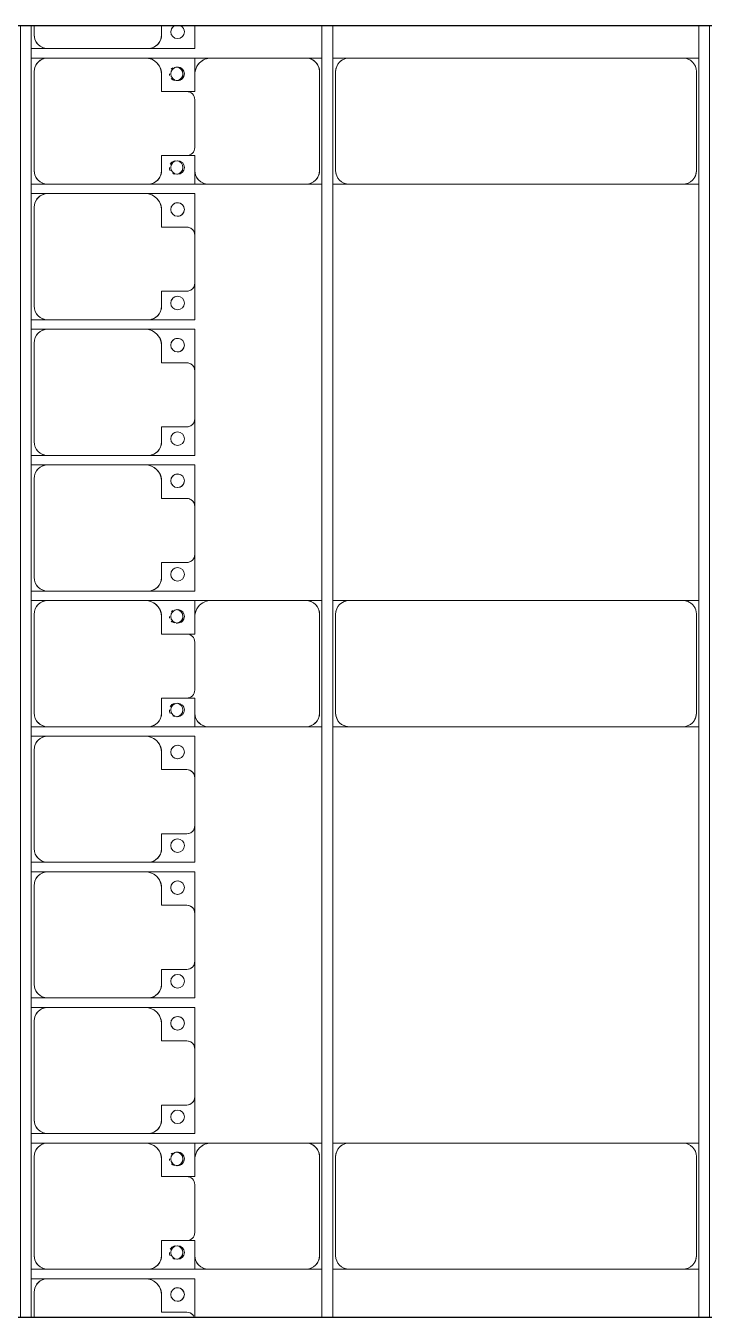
# Model space of a CAD drawing. Header units: millimetres. Extents: x -533732 to -130507, y -117886 to -23954.
# Drawn here: x -452551 to -450049, y -94545 to -89785 of the extents above; entities that cross this region are included whole.
import ezdxf

# ---------------------------------------------------------------- set-up
doc = ezdxf.new("R2010")
doc.units = ezdxf.units.MM
doc.layers.add('A-GENM', color=13, linetype='Continuous', lineweight=9)
doc.layers.add('S-BEAM', color=12, linetype='Continuous', lineweight=9)

# ---------------------------------------------------------------- blocks, each defined once
blk = doc.blocks.new('Dai phao do pin - DẢI PHAO ĐỠ PIN-V85-BỐ TRÍ KHUNG KẾT CẤU BÈ PIN 06')
at = {"layer": 'A-GENM', "color": 7}
for p, q in [((-1312.2, 241.6), (-1129.7, 241.6)), ((-1129.7, 241.6), (-1312.2, 241.6)), ((-779.7, 241.6), (-1129.7, 241.6)), ((-779.7, 241.6), (-721.1, 241.6)), ((-779.7, 241.6), (-721.1, 241.6)), ((-681.1, 241.6), (-620.3, 241.6)), ((-681.1, 241.6), (-620.3, 241.6)), ((610.3, 241.6), (-620.3, 241.6)), ((610.3, 241.6), (668.9, 241.6)), ((610.3, 241.6), (668.9, 241.6)), ((-729.7, -173.4), (-729.7, 191.6)), ((-670.3, 191.6), (-670.3, -173.4)), ((660.3, -173.4), (660.3, 191.6)), ((-1189.7, 181.6), (-1189.7, 118.2)), ((-1189.7, 118.2), (-1219.7, 118.2)), ((-1219.7, -118.2), (-1189.7, -118.2)), ((-1189.7, -118.2), (-1189.7, -173.4)), ((-1139.7, -223.4), (-1312.2, -223.4)), ((-1312.2, -223.4), (-1139.7, -223.4)), ((-1139.7, -223.4), (-779.7, -223.4)), ((-721.1, -223.4), (-779.7, -223.4)), ((-721.1, -223.4), (-779.7, -223.4)), ((-620.3, -223.4), (-681.1, -223.4)), ((-620.3, -223.4), (-681.1, -223.4)), ((-620.3, -223.4), (610.3, -223.4)), ((668.9, -223.4), (610.3, -223.4)), ((668.9, -223.4), (610.3, -223.4))]:
    blk.add_line(p, q, dxfattribs=at)
for centre, radius, start, end in [((-1129.7, 181.6), 60, 90, 180), ((-779.7, 191.6), 50, 360, 90), ((-779.7, 191.6), 50, 360, 75), ((-620.3, 191.6), 50, 90, 180), ((-620.3, 191.6), 50, 105, 135), ((610.3, 191.6), 50, 360, 90), ((610.3, 191.6), 50, 60, 90), ((-1258.6, 183.2), 25, 120, 135), ((-1258.6, 183.2), 25, 120, 135), ((-1258.6, 183.2), 25, 0, 90), ((-1258.6, 183.2), 25, 0, 75), ((-1129.7, 181.6), 60, 120, 180), ((-620.3, 191.6), 50, 150, 180), ((610.3, 191.6), 50, 15, 30), ((-1258.6, 183.2), 25, 180, 195), ((-1258.6, 183.2), 25, 180, 195), ((-1258.6, 183.2), 25, 225, 255), ((-1258.6, 183.2), 25, 225, 255), ((-1258.6, 183.2), 25, 270, 360), ((-1258.6, 183.2), 25, 270, 300), ((-1258.6, 183.2), 25, 330, 360), ((-1258.6, -161.8), 25, 105, 150), ((-1258.6, -161.8), 25, 105, 150), ((-1258.6, -161.8), 25, 0, 75), ((-1258.6, -161.8), 25, 0, 75), ((-1258.6, -161.8), 25, 180, 210), ((-1258.6, -161.8), 25, 180, 210), ((-1258.6, -161.8), 25, 240, 255), ((-1258.6, -161.8), 25, 240, 255), ((-1258.6, -161.8), 25, 270, 0), ((-1258.6, -161.8), 25, 285, 360), ((-1139.7, -173.4), 50, 180, 270), ((-1139.7, -173.4), 50, 180, 255), ((-779.7, -173.4), 50, 270, 360), ((-779.7, -173.4), 50, 285, 360), ((-620.3, -173.4), 50, 180, 270), ((-620.3, -173.4), 50, 180, 210), ((610.3, -173.4), 50, 270, 360), ((610.3, -173.4), 50, 330, 360), ((-620.3, -173.4), 50, 240, 270), ((610.3, -173.4), 50, 285, 300)]:
    blk.add_arc(centre, radius, start, end, dxfattribs=at)
blk = doc.blocks.new('Dai phao do pin - DẢI PHAO ĐỠ PIN-V87-BỐ TRÍ KHUNG KẾT CẤU BÈ PIN 06')
at = {"layer": 'A-GENM', "color": 7}
for p, q in [((-1312.2, 241.6), (-1129.7, 241.6)), ((-1129.7, 241.6), (-1312.2, 241.6)), ((-779.7, 241.6), (-1129.7, 241.6)), ((-779.7, 241.6), (-721.1, 241.6)), ((-779.7, 241.6), (-721.1, 241.6)), ((-681.1, 241.6), (-620.3, 241.6)), ((-681.1, 241.6), (-620.3, 241.6)), ((610.3, 241.6), (-620.3, 241.6)), ((610.3, 241.6), (668.9, 241.6)), ((610.3, 241.6), (668.9, 241.6)), ((-729.7, -173.4), (-729.7, 191.6)), ((-670.3, 191.6), (-670.3, -173.4)), ((660.3, -173.4), (660.3, 191.6)), ((-1189.7, 181.6), (-1189.7, 118.2)), ((-1189.7, 118.2), (-1219.7, 118.2)), ((-1219.7, -118.2), (-1189.7, -118.2)), ((-1189.7, -118.2), (-1189.7, -173.4)), ((-1139.7, -223.4), (-1312.2, -223.4)), ((-1312.2, -223.4), (-1139.7, -223.4)), ((-1139.7, -223.4), (-779.7, -223.4)), ((-721.1, -223.4), (-779.7, -223.4)), ((-721.1, -223.4), (-779.7, -223.4)), ((-620.3, -223.4), (-681.1, -223.4)), ((-620.3, -223.4), (-681.1, -223.4)), ((-620.3, -223.4), (610.3, -223.4)), ((668.9, -223.4), (610.3, -223.4)), ((668.9, -223.4), (610.3, -223.4))]:
    blk.add_line(p, q, dxfattribs=at)
for centre, radius, start, end in [((-1129.7, 181.6), 60, 90, 180), ((-779.7, 191.6), 50, 360, 90), ((-779.7, 191.6), 50, 360, 75), ((-620.3, 191.6), 50, 90, 180), ((-620.3, 191.6), 50, 105, 135), ((610.3, 191.6), 50, 360, 90), ((610.3, 191.6), 50, 60, 90), ((-1258.6, 183.2), 25, 120, 135), ((-1258.6, 183.2), 25, 120, 135), ((-1258.6, 183.2), 25, 0, 90), ((-1258.6, 183.2), 25, 0, 75), ((-1129.7, 181.6), 60, 120, 180), ((-620.3, 191.6), 50, 150, 180), ((610.3, 191.6), 50, 15, 30), ((-1258.6, 183.2), 25, 180, 195), ((-1258.6, 183.2), 25, 180, 195), ((-1258.6, 183.2), 25, 225, 255), ((-1258.6, 183.2), 25, 225, 255), ((-1258.6, 183.2), 25, 270, 360), ((-1258.6, 183.2), 25, 270, 300), ((-1258.6, 183.2), 25, 330, 360), ((-1258.6, -161.8), 25, 105, 150), ((-1258.6, -161.8), 25, 105, 150), ((-1258.6, -161.8), 25, 0, 75), ((-1258.6, -161.8), 25, 0, 75), ((-1258.6, -161.8), 25, 180, 210), ((-1258.6, -161.8), 25, 180, 210), ((-1258.6, -161.8), 25, 240, 255), ((-1258.6, -161.8), 25, 240, 255), ((-1258.6, -161.8), 25, 270, 0), ((-1258.6, -161.8), 25, 285, 360), ((-1139.7, -173.4), 50, 180, 270), ((-1139.7, -173.4), 50, 180, 255), ((-779.7, -173.4), 50, 270, 360), ((-779.7, -173.4), 50, 285, 360), ((-620.3, -173.4), 50, 180, 270), ((-620.3, -173.4), 50, 180, 210), ((610.3, -173.4), 50, 270, 360), ((610.3, -173.4), 50, 330, 360), ((-620.3, -173.4), 50, 240, 270), ((610.3, -173.4), 50, 285, 300)]:
    blk.add_arc(centre, radius, start, end, dxfattribs=at)
blk = doc.blocks.new('Dai phao do pin - DẢI PHAO ĐỠ PIN-V89-BỐ TRÍ KHUNG KẾT CẤU BÈ PIN 06')
at = {"layer": 'A-GENM', "color": 7}
for p, q in [((-1312.2, 241.6), (-1129.7, 241.6)), ((-1129.7, 241.6), (-1312.2, 241.6)), ((-779.7, 241.6), (-1129.7, 241.6)), ((-779.7, 241.6), (-721.1, 241.6)), ((-779.7, 241.6), (-721.1, 241.6)), ((-681.1, 241.6), (-620.3, 241.6)), ((-681.1, 241.6), (-620.3, 241.6)), ((610.3, 241.6), (-620.3, 241.6)), ((610.3, 241.6), (668.9, 241.6)), ((610.3, 241.6), (668.9, 241.6)), ((-729.7, -173.4), (-729.7, 191.6)), ((-670.3, 191.6), (-670.3, -173.4)), ((660.3, -173.4), (660.3, 191.6)), ((-1189.7, 181.6), (-1189.7, 118.2)), ((-1189.7, 118.2), (-1219.7, 118.2)), ((-1219.7, -118.2), (-1189.7, -118.2)), ((-1189.7, -118.2), (-1189.7, -173.4)), ((-1139.7, -223.4), (-1312.2, -223.4)), ((-1312.2, -223.4), (-1139.7, -223.4)), ((-1139.7, -223.4), (-779.7, -223.4)), ((-721.1, -223.4), (-779.7, -223.4)), ((-721.1, -223.4), (-779.7, -223.4)), ((-620.3, -223.4), (-681.1, -223.4)), ((-620.3, -223.4), (-681.1, -223.4)), ((-620.3, -223.4), (610.3, -223.4)), ((668.9, -223.4), (610.3, -223.4)), ((668.9, -223.4), (610.3, -223.4))]:
    blk.add_line(p, q, dxfattribs=at)
for centre, radius, start, end in [((-1129.7, 181.6), 60, 90, 180), ((-779.7, 191.6), 50, 360, 90), ((-779.7, 191.6), 50, 360, 75), ((-620.3, 191.6), 50, 90, 180), ((-620.3, 191.6), 50, 105, 135), ((610.3, 191.6), 50, 360, 90), ((610.3, 191.6), 50, 60, 90), ((-1258.6, 183.2), 25, 120, 135), ((-1258.6, 183.2), 25, 120, 135), ((-1258.6, 183.2), 25, 0, 90), ((-1258.6, 183.2), 25, 0, 75), ((-1129.7, 181.6), 60, 120, 180), ((-620.3, 191.6), 50, 150, 180), ((610.3, 191.6), 50, 15, 30), ((-1258.6, 183.2), 25, 180, 195), ((-1258.6, 183.2), 25, 180, 195), ((-1258.6, 183.2), 25, 225, 255), ((-1258.6, 183.2), 25, 225, 255), ((-1258.6, 183.2), 25, 270, 360), ((-1258.6, 183.2), 25, 270, 300), ((-1258.6, 183.2), 25, 330, 360), ((-1258.6, -161.8), 25, 105, 150), ((-1258.6, -161.8), 25, 105, 150), ((-1258.6, -161.8), 25, 0, 75), ((-1258.6, -161.8), 25, 0, 75), ((-1258.6, -161.8), 25, 180, 210), ((-1258.6, -161.8), 25, 180, 210), ((-1258.6, -161.8), 25, 240, 255), ((-1258.6, -161.8), 25, 240, 255), ((-1258.6, -161.8), 25, 270, 0), ((-1258.6, -161.8), 25, 285, 360), ((-1139.7, -173.4), 50, 180, 270), ((-1139.7, -173.4), 50, 180, 255), ((-779.7, -173.4), 50, 270, 360), ((-779.7, -173.4), 50, 285, 360), ((-620.3, -173.4), 50, 180, 270), ((-620.3, -173.4), 50, 195, 210), ((610.3, -173.4), 50, 270, 360), ((610.3, -173.4), 50, 330, 360), ((-620.3, -173.4), 50, 240, 270), ((610.3, -173.4), 50, 285, 300)]:
    blk.add_arc(centre, radius, start, end, dxfattribs=at)
blk = doc.blocks.new('Dải phao đi lại kèm đỡ invester - DẢI PHAO ĐI LẠI-18522-BỐ TRÍ KHUNG KẾT CẤU BÈ PIN 06')
at = {"layer": 'A-GENM', "color": 7}
for p, q in [((57640, 1312.2), (57723.4, 1312.2)), ((57723.4, 1312.2), (57640, 1312.2)), ((57723.4, 1312.2), (57723.4, 1139.7)), ((57723.4, 1139.7), (57723.4, 1312.2)), ((57758.4, 1312.2), (57818.4, 1312.2)), ((57758.4, 1129.7), (57758.4, 1312.2)), ((57758.4, 1312.2), (57758.4, 1129.7)), ((57818.4, 1312.2), (57758.4, 1312.2)), ((58088.2, 1312.2), (57911.8, 1312.2)), ((58173.4, 1312.2), (58223.4, 1312.2)), ((58223.4, 1312.2), (58173.4, 1312.2)), ((58223.4, 1312.2), (58223.4, 1139.7)), ((58223.4, 1139.7), (58223.4, 1312.2)), ((58258.4, 1312.2), (58411.8, 1312.2)), ((58258.4, 1129.7), (58258.4, 1312.2)), ((58258.4, 1312.2), (58258.4, 1129.7)), ((58411.8, 1312.2), (58258.4, 1312.2)), ((58588.2, 1312.2), (58411.8, 1312.2)), ((58588.2, 1312.2), (58723.4, 1312.2)), ((58723.4, 1312.2), (58588.2, 1312.2)), ((58723.4, 1312.2), (58723.4, 1139.7)), ((58723.4, 1139.7), (58723.4, 1312.2)), ((58758.4, 1312.2), (58911.8, 1312.2)), ((58758.4, 1129.7), (58758.4, 1312.2)), ((58758.4, 1312.2), (58758.4, 1129.7)), ((58911.8, 1312.2), (58758.4, 1312.2)), ((59088.2, 1312.2), (58911.8, 1312.2)), ((59088.2, 1312.2), (59223.4, 1312.2)), ((59223.4, 1312.2), (59088.2, 1312.2)), ((59223.4, 1312.2), (59223.4, 1139.7)), ((59223.4, 1139.7), (59223.4, 1312.2)), ((59258.4, 1312.2), (59411.8, 1312.2)), ((59258.4, 1129.7), (59258.4, 1312.2)), ((59258.4, 1312.2), (59258.4, 1129.7)), ((59411.8, 1312.2), (59258.4, 1312.2)), ((59588.2, 1312.2), (59411.8, 1312.2)), ((59592, 1312.2), (59723.4, 1312.2)), ((59723.4, 1312.2), (59592, 1312.2)), ((59723.4, 1312.2), (59723.4, 1139.7)), ((59723.4, 1139.7), (59723.4, 1312.2)), ((59758.4, 1312.2), (59818.4, 1312.2)), ((59758.4, 1129.7), (59758.4, 1312.2)), ((59758.4, 1312.2), (59758.4, 1129.7)), ((59818.4, 1312.2), (59758.4, 1312.2)), ((60088.2, 1312.2), (59911.8, 1312.2)), ((60173.4, 1312.2), (60223.4, 1312.2)), ((60223.4, 1312.2), (60173.4, 1312.2)), ((60223.4, 1312.2), (60223.4, 1139.7)), ((60223.4, 1139.7), (60223.4, 1312.2)), ((60258.4, 1312.2), (60411.8, 1312.2)), ((60258.4, 1129.7), (60258.4, 1312.2)), ((60258.4, 1312.2), (60258.4, 1129.7)), ((60411.8, 1312.2), (60258.4, 1312.2)), ((60588.2, 1312.2), (60411.8, 1312.2)), ((60588.2, 1312.2), (60723.4, 1312.2)), ((60723.4, 1312.2), (60588.2, 1312.2)), ((60723.4, 1312.2), (60723.4, 1139.7)), ((60723.4, 1139.7), (60723.4, 1312.2)), ((60758.4, 1312.2), (60911.8, 1312.2)), ((60758.4, 1129.7), (60758.4, 1312.2)), ((60758.4, 1312.2), (60758.4, 1129.7)), ((60911.8, 1312.2), (60758.4, 1312.2)), ((61088.2, 1312.2), (60911.8, 1312.2)), ((61088.2, 1312.2), (61223.4, 1312.2)), ((61223.4, 1312.2), (61088.2, 1312.2)), ((61223.4, 1312.2), (61223.4, 1139.7)), ((61223.4, 1139.7), (61223.4, 1312.2)), ((61258.4, 1312.2), (61411.8, 1312.2)), ((61258.4, 1129.7), (61258.4, 1312.2)), ((61258.4, 1312.2), (61258.4, 1129.7)), ((61411.8, 1312.2), (61258.4, 1312.2)), ((61588.2, 1312.2), (61411.8, 1312.2)), ((61588.2, 1312.2), (61723.4, 1312.2)), ((61723.4, 1312.2), (61588.2, 1312.2)), ((61723.4, 1312.2), (61723.4, 1139.7)), ((61723.4, 1139.7), (61723.4, 1312.2)), ((61758.4, 1312.2), (61818.4, 1312.2)), ((61758.4, 1129.7), (61758.4, 1312.2)), ((61758.4, 1312.2), (61758.4, 1129.7)), ((61818.4, 1312.2), (61758.4, 1312.2)), ((62088.2, 1312.2), (61911.8, 1312.2)), ((62180.9, 1312.2), (62223.4, 1312.2)), ((62223.4, 1312.2), (62180.9, 1312.2)), ((62223.4, 1312.2), (62223.4, 1139.7)), ((62223.4, 1139.7), (62223.4, 1312.2)), ((62258.4, 1312.2), (62400, 1312.2)), ((62258.4, 1129.7), (62258.4, 1312.2)), ((62258.4, 1312.2), (62258.4, 1129.7)), ((62400, 1312.2), (62258.4, 1312.2)), ((57881.8, 1282.2), (57881.8, 1189.7)), ((58118.2, 1189.7), (58118.2, 1282.2)), ((58381.8, 1282.2), (58381.8, 1189.7)), ((58618.2, 1189.7), (58618.2, 1282.2)), ((58881.8, 1282.2), (58881.8, 1189.7)), ((59118.2, 1189.7), (59118.2, 1282.2)), ((59381.8, 1282.2), (59381.8, 1189.7)), ((59618.2, 1189.7), (59618.2, 1282.2)), ((59881.8, 1282.2), (59881.8, 1189.7)), ((60118.2, 1189.7), (60118.2, 1282.2)), ((60381.8, 1282.2), (60381.8, 1189.7)), ((60618.2, 1189.7), (60618.2, 1282.2)), ((60881.8, 1282.2), (60881.8, 1189.7)), ((61118.2, 1189.7), (61118.2, 1282.2)), ((61381.8, 1282.2), (61381.8, 1189.7)), ((61618.2, 1189.7), (61618.2, 1282.2)), ((61881.8, 1282.2), (61881.8, 1189.7)), ((62118.2, 1189.7), (62118.2, 1282.2)), ((62381.8, 1282.2), (62381.8, 1189.7)), ((57673.4, 1189.7), (57640, 1189.7)), ((57881.8, 1189.7), (57818.4, 1189.7)), ((58173.4, 1189.7), (58118.2, 1189.7)), ((58381.8, 1189.7), (58318.4, 1189.7)), ((58673.4, 1189.7), (58618.2, 1189.7)), ((58881.8, 1189.7), (58818.4, 1189.7)), ((59173.4, 1189.7), (59118.2, 1189.7)), ((59381.8, 1189.7), (59318.4, 1189.7)), ((59673.4, 1189.7), (59618.2, 1189.7)), ((59881.8, 1189.7), (59818.4, 1189.7)), ((60173.4, 1189.7), (60118.2, 1189.7)), ((60381.8, 1189.7), (60318.4, 1189.7)), ((60673.4, 1189.7), (60618.2, 1189.7)), ((60881.8, 1189.7), (60818.4, 1189.7)), ((61173.4, 1189.7), (61118.2, 1189.7)), ((61381.8, 1189.7), (61318.4, 1189.7)), ((61673.4, 1189.7), (61618.2, 1189.7)), ((61881.8, 1189.7), (61818.4, 1189.7)), ((62173.4, 1189.7), (62118.2, 1189.7)), ((62381.8, 1189.7), (62318.4, 1189.7)), ((57723.4, 769.7), (57723.4, 1139.7)), ((57758.4, 1129.7), (57758.4, 769.7)), ((58223.4, 769.7), (58223.4, 1139.7)), ((58258.4, 1129.7), (58258.4, 769.7)), ((58723.4, 769.7), (58723.4, 1139.7)), ((58758.4, 1129.7), (58758.4, 769.7)), ((59223.4, 769.7), (59223.4, 1139.7)), ((59258.4, 1129.7), (59258.4, 769.7)), ((59723.4, 769.7), (59723.4, 1139.7)), ((59758.4, 1129.7), (59758.4, 769.7)), ((60223.4, 769.7), (60223.4, 1139.7)), ((60258.4, 1129.7), (60258.4, 769.7)), ((60723.4, 769.7), (60723.4, 1139.7)), ((60758.4, 1129.7), (60758.4, 769.7)), ((61223.4, 769.7), (61223.4, 1139.7)), ((61258.4, 1129.7), (61258.4, 769.7)), ((61723.4, 769.7), (61723.4, 1139.7)), ((61758.4, 1129.7), (61758.4, 769.7)), ((62223.4, 769.7), (62223.4, 1139.7)), ((62258.4, 1129.7), (62258.4, 769.7)), ((57723.4, 769.7), (57723.4, 708.9)), ((57723.4, 769.7), (57723.4, 708.9)), ((57758.4, 708.9), (57758.4, 769.7)), ((57758.4, 708.9), (57758.4, 769.7)), ((58223.4, 769.7), (58223.4, 708.9)), ((58223.4, 769.7), (58223.4, 708.9)), ((58258.4, 708.9), (58258.4, 769.7)), ((58258.4, 708.9), (58258.4, 769.7)), ((58723.4, 769.7), (58723.4, 708.9)), ((58723.4, 769.7), (58723.4, 708.9)), ((58758.4, 708.9), (58758.4, 769.7)), ((58758.4, 708.9), (58758.4, 769.7)), ((59223.4, 769.7), (59223.4, 708.9)), ((59223.4, 769.7), (59223.4, 708.9)), ((59258.4, 708.9), (59258.4, 769.7)), ((59258.4, 708.9), (59258.4, 769.7)), ((59723.4, 769.7), (59723.4, 708.9)), ((59723.4, 769.7), (59723.4, 708.9)), ((59758.4, 708.9), (59758.4, 769.7)), ((59758.4, 708.9), (59758.4, 769.7)), ((60223.4, 769.7), (60223.4, 708.9)), ((60223.4, 769.7), (60223.4, 708.9)), ((60258.4, 708.9), (60258.4, 769.7)), ((60258.4, 708.9), (60258.4, 769.7)), ((60723.4, 769.7), (60723.4, 708.9)), ((60723.4, 769.7), (60723.4, 708.9)), ((60758.4, 708.9), (60758.4, 769.7)), ((60758.4, 708.9), (60758.4, 769.7)), ((61223.4, 769.7), (61223.4, 708.9)), ((61223.4, 769.7), (61223.4, 708.9)), ((61258.4, 708.9), (61258.4, 769.7)), ((61258.4, 708.9), (61258.4, 769.7)), ((61723.4, 769.7), (61723.4, 708.9)), ((61723.4, 769.7), (61723.4, 708.9)), ((61758.4, 708.9), (61758.4, 769.7)), ((61758.4, 708.9), (61758.4, 769.7)), ((62223.4, 769.7), (62223.4, 708.9)), ((62223.4, 769.7), (62223.4, 708.9)), ((62258.4, 708.9), (62258.4, 769.7)), ((62258.4, 708.9), (62258.4, 769.7)), ((57640, 719.7), (57673.4, 719.7)), ((57808.4, 719.7), (58173.4, 719.7)), ((58308.4, 719.7), (58673.4, 719.7)), ((58808.4, 719.7), (59173.4, 719.7)), ((59308.4, 719.7), (59673.4, 719.7)), ((59808.4, 719.7), (60173.4, 719.7)), ((60308.4, 719.7), (60673.4, 719.7)), ((60808.4, 719.7), (61173.4, 719.7)), ((61308.4, 719.7), (61673.4, 719.7)), ((61808.4, 719.7), (62173.4, 719.7)), ((62308.4, 719.7), (62400, 719.7))]:
    blk.add_line(p, q, dxfattribs=at)
for centre, radius, start, end in [((57911.8, 1282.2), 30, 90, 180), ((58088.2, 1282.2), 30, 0, 90), ((58411.8, 1282.2), 30, 90, 180), ((58411.8, 1282.2), 30, 105, 165), ((58411.8, 1282.2), 30, 135, 165), ((58411.8, 1282.2), 30, 135, 165), ((58588.2, 1282.2), 30, 0, 90), ((58588.2, 1282.2), 30, 60, 75), ((58588.2, 1282.2), 30, 15, 75), ((58588.2, 1282.2), 30, 60, 75), ((58588.2, 1282.2), 30, 15, 30), ((58588.2, 1282.2), 30, 15, 30), ((58911.8, 1282.2), 30, 90, 180), ((58911.8, 1282.2), 30, 105, 165), ((58911.8, 1282.2), 30, 135, 165), ((58911.8, 1282.2), 30, 135, 165), ((59088.2, 1282.2), 30, 0, 90), ((59088.2, 1282.2), 30, 60, 75), ((59088.2, 1282.2), 30, 15, 75), ((59088.2, 1282.2), 30, 60, 75), ((59088.2, 1282.2), 30, 15, 30), ((59088.2, 1282.2), 30, 15, 30), ((59411.8, 1282.2), 30, 90, 180), ((59411.8, 1282.2), 30, 105, 165), ((59411.8, 1282.2), 30, 135, 165), ((59411.8, 1282.2), 30, 135, 165), ((59588.2, 1282.2), 30, 0, 90), ((59588.2, 1282.2), 30, 60, 82.7274), ((59588.2, 1282.2), 30, 15, 82.7274), ((59588.2, 1282.2), 30, 60, 82.7274), ((59588.2, 1282.2), 30, 15, 30), ((59588.2, 1282.2), 30, 15, 30), ((59911.8, 1282.2), 30, 90, 180), ((60088.2, 1282.2), 30, 360, 90), ((60411.8, 1282.2), 30, 90, 180), ((60411.8, 1282.2), 30, 105, 165), ((60411.8, 1282.2), 30, 135, 165), ((60411.8, 1282.2), 30, 135, 165), ((60588.2, 1282.2), 30, 0, 90), ((60588.2, 1282.2), 30, 60, 75), ((60588.2, 1282.2), 30, 15, 75), ((60588.2, 1282.2), 30, 60, 75), ((60588.2, 1282.2), 30, 15, 30), ((60588.2, 1282.2), 30, 15, 30), ((60911.8, 1282.2), 30, 90, 180), ((60911.8, 1282.2), 30, 105, 165), ((60911.8, 1282.2), 30, 135, 165), ((60911.8, 1282.2), 30, 135, 165), ((61088.2, 1282.2), 30, 360, 90), ((61088.2, 1282.2), 30, 60, 75), ((61088.2, 1282.2), 30, 15, 75), ((61088.2, 1282.2), 30, 60, 75), ((61088.2, 1282.2), 30, 15, 30), ((61088.2, 1282.2), 30, 15, 30), ((61411.8, 1282.2), 30, 90, 180), ((61411.8, 1282.2), 30, 105, 165), ((61411.8, 1282.2), 30, 135, 165), ((61411.8, 1282.2), 30, 135, 165), ((61588.2, 1282.2), 30, 360, 90), ((61588.2, 1282.2), 30, 60, 75), ((61588.2, 1282.2), 30, 15, 75), ((61588.2, 1282.2), 30, 60, 75), ((61588.2, 1282.2), 30, 15, 30), ((61588.2, 1282.2), 30, 15, 30), ((61911.8, 1282.2), 30, 90, 180), ((62088.2, 1282.2), 30, 0, 90), ((62411.8, 1282.2), 30, 120, 180), ((62411.8, 1282.2), 30, 120, 165), ((62411.8, 1282.2), 30, 135, 165), ((62411.8, 1282.2), 30, 135, 165), ((57661.8, 1248.6), 25, 90, 150), ((57661.8, 1248.6), 25, 90, 150), ((57661.8, 1248.6), 25, 270, 90), ((57661.8, 1248.6), 25, 270, 90), ((57816.8, 1248.6), 25, 90, 270), ((57816.8, 1248.6), 25, 90, 255), ((57816.8, 1248.6), 25, 270, 90), ((57816.8, 1248.6), 25, 300, 90), ((58161.8, 1248.6), 25, 90, 270), ((58161.8, 1248.6), 25, 90, 180), ((58161.8, 1248.6), 25, 195, 255), ((58161.8, 1248.6), 25, 270, 90), ((58161.8, 1248.6), 25, 270, 90), ((58316.8, 1248.6), 25, 90, 270), ((58316.8, 1248.6), 25, 90, 255), ((58316.8, 1248.6), 25, 270, 90), ((58316.8, 1248.6), 25, 300, 90), ((58661.8, 1248.6), 25, 90, 270), ((58661.8, 1248.6), 25, 90, 180), ((58661.8, 1248.6), 25, 195, 255), ((58661.8, 1248.6), 25, 270, 90), ((58661.8, 1248.6), 25, 270, 90), ((58816.8, 1248.6), 25, 90, 270), ((58816.8, 1248.6), 25, 90, 255), ((58816.8, 1248.6), 25, 270, 90), ((58816.8, 1248.6), 25, 300, 90), ((59161.8, 1248.6), 25, 90, 270), ((59161.8, 1248.6), 25, 90, 180), ((59161.8, 1248.6), 25, 195, 255), ((59161.8, 1248.6), 25, 270, 90), ((59161.8, 1248.6), 25, 270, 90), ((59316.8, 1248.6), 25, 90, 270), ((59316.8, 1248.6), 25, 90, 255), ((59316.8, 1248.6), 25, 270, 90), ((59316.8, 1248.6), 25, 300, 90), ((59661.8, 1248.6), 25, 90, 270), ((59661.8, 1248.6), 25, 90, 180), ((59661.8, 1248.6), 25, 195, 255), ((59661.8, 1248.6), 25, 270, 90), ((59661.8, 1248.6), 25, 270, 90), ((59816.8, 1248.6), 25, 90, 270), ((59816.8, 1248.6), 25, 90, 255), ((59816.8, 1248.6), 25, 270, 90), ((59816.8, 1248.6), 25, 300, 90), ((60161.8, 1248.6), 25, 90, 270), ((60161.8, 1248.6), 25, 90, 180), ((60161.8, 1248.6), 25, 195, 255), ((60161.8, 1248.6), 25, 270, 90), ((60161.8, 1248.6), 25, 270, 90), ((60316.8, 1248.6), 25, 90, 270), ((60316.8, 1248.6), 25, 90, 255), ((60316.8, 1248.6), 25, 270, 90), ((60316.8, 1248.6), 25, 300, 90), ((60661.8, 1248.6), 25, 90, 270), ((60661.8, 1248.6), 25, 90, 180), ((60661.8, 1248.6), 25, 195, 255), ((60661.8, 1248.6), 25, 270, 90), ((60661.8, 1248.6), 25, 270, 90), ((60816.8, 1248.6), 25, 90, 270), ((60816.8, 1248.6), 25, 90, 255), ((60816.8, 1248.6), 25, 270, 90), ((60816.8, 1248.6), 25, 300, 90), ((61161.8, 1248.6), 25, 90, 270), ((61161.8, 1248.6), 25, 90, 180), ((61161.8, 1248.6), 25, 195, 255), ((61161.8, 1248.6), 25, 270, 90), ((61161.8, 1248.6), 25, 270, 90), ((61316.8, 1248.6), 25, 90, 270), ((61316.8, 1248.6), 25, 90, 255), ((61316.8, 1248.6), 25, 270, 90), ((61316.8, 1248.6), 25, 300, 90), ((61661.8, 1248.6), 25, 90, 270), ((61661.8, 1248.6), 25, 90, 180), ((61661.8, 1248.6), 25, 195, 255), ((61661.8, 1248.6), 25, 270, 90), ((61661.8, 1248.6), 25, 270, 90), ((61816.8, 1248.6), 25, 90, 270), ((61816.8, 1248.6), 25, 90, 255), ((61816.8, 1248.6), 25, 270, 90), ((61816.8, 1248.6), 25, 300, 90), ((62161.8, 1248.6), 25, 90, 270), ((62161.8, 1248.6), 25, 90, 180), ((62161.8, 1248.6), 25, 195, 255), ((62161.8, 1248.6), 25, 270, 90), ((62161.8, 1248.6), 25, 270, 90), ((62316.8, 1248.6), 25, 90, 270), ((62316.8, 1248.6), 25, 90, 255), ((62316.8, 1248.6), 25, 270, 90), ((62316.8, 1248.6), 25, 300, 90), ((57661.8, 1248.6), 25, 210, 270), ((57661.8, 1248.6), 25, 210, 255), ((57816.8, 1248.6), 25, 270, 285), ((58316.8, 1248.6), 25, 270, 285), ((58816.8, 1248.6), 25, 270, 285), ((59316.8, 1248.6), 25, 270, 285), ((59816.8, 1248.6), 25, 270, 285), ((60316.8, 1248.6), 25, 270, 285), ((60816.8, 1248.6), 25, 270, 285), ((61316.8, 1248.6), 25, 270, 285), ((61816.8, 1248.6), 25, 270, 285), ((62316.8, 1248.6), 25, 270, 285), ((57673.4, 1139.7), 50, 360, 90), ((57673.4, 1139.7), 50, 15, 90), ((57818.4, 1129.7), 60, 90, 180), ((57818.4, 1129.7), 60, 90, 150), ((58173.4, 1139.7), 50, 0, 90), ((58173.4, 1139.7), 50, 15, 90), ((58318.4, 1129.7), 60, 90, 180), ((58318.4, 1129.7), 60, 90, 150), ((58673.4, 1139.7), 50, 360, 90), ((58673.4, 1139.7), 50, 15, 90), ((58818.4, 1129.7), 60, 90, 180), ((58818.4, 1129.7), 60, 90, 150), ((59173.4, 1139.7), 50, 0, 90), ((59173.4, 1139.7), 50, 15, 90), ((59318.4, 1129.7), 60, 90, 180), ((59318.4, 1129.7), 60, 90, 150), ((59673.4, 1139.7), 50, 360, 90), ((59673.4, 1139.7), 50, 15, 90), ((59818.4, 1129.7), 60, 90, 180), ((59818.4, 1129.7), 60, 90, 150), ((60173.4, 1139.7), 50, 360, 90), ((60173.4, 1139.7), 50, 15, 90), ((60318.4, 1129.7), 60, 90, 180), ((60318.4, 1129.7), 60, 90, 150), ((60673.4, 1139.7), 50, 360, 90), ((60673.4, 1139.7), 50, 15, 90), ((60818.4, 1129.7), 60, 90, 180), ((60818.4, 1129.7), 60, 90, 150), ((61173.4, 1139.7), 50, 360, 90), ((61173.4, 1139.7), 50, 15, 90), ((61318.4, 1129.7), 60, 90, 180), ((61318.4, 1129.7), 60, 90.4951, 150), ((61673.4, 1139.7), 50, 0, 90), ((61673.4, 1139.7), 50, 15, 90), ((61818.4, 1129.7), 60, 90, 180), ((61818.4, 1129.7), 60, 90, 150), ((62173.4, 1139.7), 50, 0, 90), ((62173.4, 1139.7), 50, 15, 90), ((62318.4, 1129.7), 60, 90, 180), ((62318.4, 1129.7), 60, 90, 150), ((57673.4, 769.7), 50, 270, 0), ((57808.4, 769.7), 50, 180, 270), ((58173.4, 769.7), 50, 270, 0), ((58308.4, 769.7), 50, 180, 270), ((58673.4, 769.7), 50, 270, 0), ((58808.4, 769.7), 50, 180, 270), ((59173.4, 769.7), 50, 270, 0), ((59308.4, 769.7), 50, 180, 270), ((59673.4, 769.7), 50, 270, 0), ((59808.4, 769.7), 50, 180, 270), ((60173.4, 769.7), 50, 270, 360), ((60308.4, 769.7), 50, 180, 270), ((60673.4, 769.7), 50, 270, 360), ((60808.4, 769.7), 50, 180, 270), ((61173.4, 769.7), 50, 270, 360), ((61308.4, 769.7), 50, 180, 270), ((61673.4, 769.7), 50, 270, 360), ((61808.4, 769.7), 50, 180, 270), ((62173.4, 769.7), 50, 270, 360), ((62308.4, 769.7), 50, 180, 270), ((57673.4, 769.7), 50, 270, 345), ((57808.4, 769.7), 50, 195, 270), ((58173.4, 769.7), 50, 270, 345), ((58308.4, 769.7), 50, 195, 270), ((58673.4, 769.7), 50, 270, 345), ((58808.4, 769.7), 50, 195, 270), ((59173.4, 769.7), 50, 270, 345), ((59308.4, 769.7), 50, 195, 270), ((59673.4, 769.7), 50, 270, 345), ((59808.4, 769.7), 50, 195, 270), ((60173.4, 769.7), 50, 270, 345), ((60308.4, 769.7), 50, 195, 270), ((60673.4, 769.7), 50, 270, 345), ((60808.4, 769.7), 50, 195, 270), ((61173.4, 769.7), 50, 270, 345), ((61308.4, 769.7), 50, 195, 270), ((61673.4, 769.7), 50, 270, 345), ((61808.4, 769.7), 50, 195, 270), ((62173.4, 769.7), 50, 270, 345), ((62308.4, 769.7), 50, 195, 270)]:
    blk.add_arc(centre, radius, start, end, dxfattribs=at)
blk = doc.blocks.new('Dầm C52 - Dầm C52-V31-BỐ TRÍ KHUNG KẾT CẤU BÈ PIN 06')
at = {"layer": 'S-BEAM', "color": 1}
for p, q in [((-23413.3, 20), (-18653.3, 20)), ((-18653.3, -20), (-23413.3, -20))]:
    blk.add_line(p, q, dxfattribs=at)
blk = doc.blocks.new('Dầm C52 - Hộp 40x60-19816-BỐ TRÍ KHUNG KẾT CẤU BÈ PIN 06')
at = {"layer": 'S-BEAM', "color": 3, "lineweight": 25}
blk.add_line((145891.1, -20), (-145891.1, -20), dxfattribs=at)
blk = doc.blocks.new('Dầm C52 - Hộp 40x60-V106-BỐ TRÍ KHUNG KẾT CẤU BÈ PIN 06')
at = {"layer": 'S-BEAM', "color": 3, "lineweight": 25}
blk.add_line((-145891.1, 20), (-636.8, 20), dxfattribs=at)
blk = doc.blocks.new('HOBANMONG_BEPIN 6_rvt-1-BỐ TRÍ KHUNG KẾT CẤU BÈ PIN 06')
at = {"layer": 'A-GENM', "color": 3, "lineweight": 25}
for name, p, rotation in [('Dải phao đi lại kèm đỡ invester - DẢI PHAO ĐI LẠI-18522-BỐ TRÍ KHUNG KẾT CẤU BÈ PIN 06', (-453239.4, -32145.2), 269.9997586098934), ('Dai phao do pin - DẢI PHAO ĐỠ PIN-V85-BỐ TRÍ KHUNG KẾT CẤU BÈ PIN 06', (-450737.8, -90145.2), 359.9997586099392), ('Dai phao do pin - DẢI PHAO ĐỠ PIN-V87-BỐ TRÍ KHUNG KẾT CẤU BÈ PIN 06', (-450737.8, -92145.2), 359.9997586099392), ('Dai phao do pin - DẢI PHAO ĐỠ PIN-V89-BỐ TRÍ KHUNG KẾT CẤU BÈ PIN 06', (-450737.8, -94145.2), 359.9997586099392)]:
    blk.add_blockref(name, p, dxfattribs=dict(at, rotation=rotation))
at = {"layer": 'S-BEAM', "color": 3, "lineweight": 25}
for name, p, rotation in [('Dầm C52 - Dầm C52-V31-BỐ TRÍ KHUNG KẾT CẤU BÈ PIN 06', (-452550.6, -71131.9), 89.99975860989275), ('Dầm C52 - Dầm C52-V31-BỐ TRÍ KHUNG KẾT CẤU BÈ PIN 06', (-451438.8, -71131.9), 89.99975860989275), ('Dầm C52 - Dầm C52-V31-BỐ TRÍ KHUNG KẾT CẤU BÈ PIN 06', (-450048.8, -71131.9), 89.99975860989275), ('Dầm C52 - Hộp 40x60-19816-BỐ TRÍ KHUNG KẾT CẤU BÈ PIN 06', (-380340, -89765.5), 359.9997586099392), ('Dầm C52 - Hộp 40x60-V106-BỐ TRÍ KHUNG KẾT CẤU BÈ PIN 06', (-380340, -94565.5), 359.9997586099392)]:
    blk.add_blockref(name, p, dxfattribs=dict(at, rotation=rotation))

msp = doc.modelspace()

# ---------------------------------------------------------------- block references
at = {"lineweight": 5}
msp.add_blockref('HOBANMONG_BEPIN 6_rvt-1-BỐ TRÍ KHUNG KẾT CẤU BÈ PIN 06', (0, 0), dxfattribs=at)

doc.saveas('drawing.dxf')
